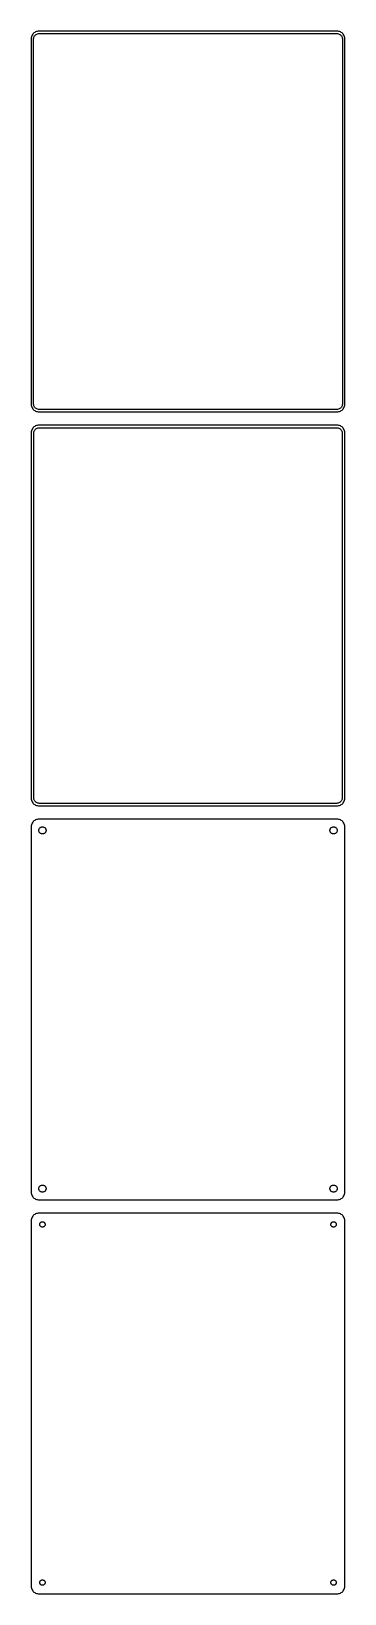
# Model space of a CAD drawing. Header units: metres. Extents: x -105 to 105, y 665 to 1711.
import ezdxf

# ---------------------------------------------------------------- set-up
doc = ezdxf.new("R2010")
doc.units = ezdxf.units.M

msp = doc.modelspace()

# ---------------------------------------------------------------- linework, layer by layer
for p, q in [((-104.961, 1707.13), (-105, 1706.5)), ((-104.843, 1707.74), (-104.961, 1707.13)), ((-104.649, 1708.34), (-104.843, 1707.74)), ((-104.382, 1708.91), (-104.649, 1708.34)), ((-104.045, 1709.44), (-104.382, 1708.91)), ((-103.645, 1709.92), (-104.045, 1709.44)), ((-103.187, 1710.35), (-103.645, 1709.92)), ((-103.468, 1706.5), (-103.374, 1706.99)), ((-103.374, 1706.99), (-103.219, 1707.47)), ((-103.219, 1707.47), (-103.005, 1707.93)), ((-102.679, 1710.72), (-103.187, 1710.35)), ((-103.005, 1707.93), (-102.736, 1708.35)), ((-102.736, 1708.35), (-102.416, 1708.74)), ((-102.129, 1711.02), (-102.679, 1710.72)), ((-102.416, 1708.74), (-102.05, 1709.08)), ((-101.545, 1711.26), (-102.129, 1711.02)), ((-102.05, 1709.08), (-101.643, 1709.38)), ((-101.643, 1709.38), (-101.203, 1709.62)), ((-100.937, 1711.41), (-101.545, 1711.26)), ((-101.203, 1709.62), (-100.736, 1709.8)), ((-100.314, 1711.49), (-100.937, 1711.41)), ((-100.736, 1709.8), (-100.25, 1709.93)), ((100.314, 1711.49), (-100.314, 1711.49)), ((-100.25, 1709.93), (-99.7512, 1709.99)), ((-99.7512, 1709.99), (99.7512, 1709.99)), ((99.7512, 1709.99), (100.25, 1709.93)), ((100.25, 1709.93), (100.736, 1709.8)), ((100.937, 1711.41), (100.314, 1711.49)), ((100.736, 1709.8), (101.203, 1709.62)), ((101.545, 1711.26), (100.937, 1711.41)), ((101.203, 1709.62), (101.643, 1709.38)), ((102.129, 1711.02), (101.545, 1711.26)), ((101.643, 1709.38), (102.05, 1709.08)), ((102.05, 1709.08), (102.416, 1708.74)), ((102.679, 1710.72), (102.129, 1711.02)), ((102.416, 1708.74), (102.736, 1708.35)), ((103.187, 1710.35), (102.679, 1710.72)), ((102.736, 1708.35), (103.005, 1707.93)), ((103.005, 1707.93), (103.219, 1707.47)), ((103.645, 1709.92), (103.187, 1710.35)), ((103.219, 1707.47), (103.374, 1706.99)), ((103.374, 1706.99), (103.468, 1706.5)), ((104.045, 1709.44), (103.645, 1709.92)), ((104.382, 1708.91), (104.045, 1709.44)), ((104.649, 1708.34), (104.382, 1708.91)), ((104.843, 1707.74), (104.649, 1708.34)), ((104.961, 1707.13), (104.843, 1707.74)), ((105, 1706.5), (104.961, 1707.13)), ((-105, 1706.5), (-105, 1461.5)), ((-103.5, 1706), (-103.468, 1706.5)), ((-103.5, 1462), (-103.5, 1706)), ((103.468, 1706.5), (103.5, 1706)), ((103.5, 1706), (103.5, 1462)), ((105, 1461.5), (105, 1706.5)), ((-105, 1461.5), (-104.961, 1460.87)), ((-104.961, 1460.87), (-104.843, 1460.26)), ((-104.843, 1460.26), (-104.649, 1459.66)), ((-104.649, 1459.66), (-104.382, 1459.09)), ((-104.382, 1459.09), (-104.045, 1458.56)), ((-104.045, 1458.56), (-103.645, 1458.08)), ((-103.645, 1458.08), (-103.187, 1457.65)), ((-103.468, 1461.5), (-103.5, 1462)), ((-103.374, 1461.01), (-103.468, 1461.5)), ((-103.219, 1460.53), (-103.374, 1461.01)), ((-103.005, 1460.07), (-103.219, 1460.53)), ((-103.187, 1457.65), (-102.679, 1457.28)), ((-102.736, 1459.65), (-103.005, 1460.07)), ((-102.416, 1459.26), (-102.736, 1459.65)), ((-102.679, 1457.28), (-102.129, 1456.98)), ((-102.05, 1458.92), (-102.416, 1459.26)), ((-102.129, 1456.98), (-101.545, 1456.74)), ((-101.643, 1458.62), (-102.05, 1458.92)), ((-101.203, 1458.38), (-101.643, 1458.62)), ((-101.545, 1456.74), (-100.937, 1456.59)), ((-100.736, 1458.2), (-101.203, 1458.38)), ((-100.937, 1456.59), (-100.314, 1456.51)), ((-100.25, 1458.07), (-100.736, 1458.2)), ((-100.314, 1456.51), (100.314, 1456.51)), ((-99.7512, 1458.01), (-100.25, 1458.07)), ((99.7512, 1458.01), (-99.7512, 1458.01)), ((100.25, 1458.07), (99.7512, 1458.01)), ((100.736, 1458.2), (100.25, 1458.07)), ((100.314, 1456.51), (100.937, 1456.59)), ((101.203, 1458.38), (100.736, 1458.2)), ((100.937, 1456.59), (101.545, 1456.74)), ((101.643, 1458.62), (101.203, 1458.38)), ((101.545, 1456.74), (102.129, 1456.98)), ((102.05, 1458.92), (101.643, 1458.62)), ((102.416, 1459.26), (102.05, 1458.92)), ((102.129, 1456.98), (102.679, 1457.28)), ((102.736, 1459.65), (102.416, 1459.26)), ((102.679, 1457.28), (103.187, 1457.65)), ((103.005, 1460.07), (102.736, 1459.65)), ((103.219, 1460.53), (103.005, 1460.07)), ((103.187, 1457.65), (103.645, 1458.08)), ((103.374, 1461.01), (103.219, 1460.53)), ((103.468, 1461.5), (103.374, 1461.01)), ((103.5, 1462), (103.468, 1461.5)), ((103.645, 1458.08), (104.045, 1458.56)), ((104.045, 1458.56), (104.382, 1459.09)), ((104.382, 1459.09), (104.649, 1459.66)), ((104.649, 1459.66), (104.843, 1460.26)), ((104.843, 1460.26), (104.961, 1460.87)), ((104.961, 1460.87), (105, 1461.5)), ((-104.382, 1444.91), (-104.649, 1444.34)), ((-104.045, 1445.44), (-104.382, 1444.91)), ((-103.645, 1445.92), (-104.045, 1445.44)), ((-103.187, 1446.35), (-103.645, 1445.92)), ((-102.679, 1446.72), (-103.187, 1446.35)), ((-102.129, 1447.02), (-102.679, 1446.72)), ((-102.323, 1444.65), (-101.969, 1444.98)), ((-101.545, 1447.26), (-102.129, 1447.02)), ((-101.969, 1444.98), (-101.575, 1445.27)), ((-101.575, 1445.27), (-101.149, 1445.5)), ((-100.937, 1447.41), (-101.545, 1447.26)), ((-101.149, 1445.5), (-100.697, 1445.68)), ((-100.314, 1447.49), (-100.937, 1447.41)), ((-100.697, 1445.68), (-100.226, 1445.8)), ((100.314, 1447.49), (-100.314, 1447.49)), ((-100.226, 1445.8), (-99.7432, 1445.86)), ((-99.7432, 1445.86), (99.7432, 1445.86)), ((99.7432, 1445.86), (100.226, 1445.8)), ((100.226, 1445.8), (100.697, 1445.68)), ((100.937, 1447.41), (100.314, 1447.49)), ((100.697, 1445.68), (101.149, 1445.5)), ((101.545, 1447.26), (100.937, 1447.41)), ((101.149, 1445.5), (101.575, 1445.27)), ((102.129, 1447.02), (101.545, 1447.26)), ((101.575, 1445.27), (101.969, 1444.98)), ((101.969, 1444.98), (102.323, 1444.65)), ((102.679, 1446.72), (102.129, 1447.02)), ((103.187, 1446.35), (102.679, 1446.72)), ((103.645, 1445.92), (103.187, 1446.35)), ((104.045, 1445.44), (103.645, 1445.92)), ((104.382, 1444.91), (104.045, 1445.44)), ((104.649, 1444.34), (104.382, 1444.91)), ((-104.961, 1443.13), (-105, 1442.5)), ((-105, 1442.5), (-105, 1197.5)), ((-104.843, 1443.74), (-104.961, 1443.13)), ((-104.649, 1444.34), (-104.843, 1443.74)), ((-103.373, 1442), (-103.342, 1442.49)), ((-103.373, 1198), (-103.373, 1442)), ((-103.342, 1442.49), (-103.251, 1442.96)), ((-103.251, 1442.96), (-103.101, 1443.43)), ((-103.101, 1443.43), (-102.894, 1443.87)), ((-102.894, 1443.87), (-102.633, 1444.28)), ((-102.633, 1444.28), (-102.323, 1444.65)), ((102.323, 1444.65), (102.633, 1444.28)), ((102.633, 1444.28), (102.894, 1443.87)), ((102.894, 1443.87), (103.101, 1443.43)), ((103.101, 1443.43), (103.251, 1442.96)), ((103.251, 1442.96), (103.342, 1442.49)), ((103.342, 1442.49), (103.373, 1442)), ((103.373, 1442), (103.373, 1198)), ((104.843, 1443.74), (104.649, 1444.34)), ((104.961, 1443.13), (104.843, 1443.74)), ((105, 1442.5), (104.961, 1443.13)), ((105, 1197.5), (105, 1442.5)), ((-105, 1197.5), (-104.961, 1196.87)), ((-104.961, 1196.87), (-104.843, 1196.26)), ((-104.843, 1196.26), (-104.649, 1195.66)), ((-104.649, 1195.66), (-104.382, 1195.09)), ((-104.382, 1195.09), (-104.045, 1194.56)), ((-104.045, 1194.56), (-103.645, 1194.08)), ((-103.645, 1194.08), (-103.187, 1193.65)), ((-103.342, 1197.51), (-103.373, 1198)), ((-103.251, 1197.04), (-103.342, 1197.51)), ((-103.101, 1196.57), (-103.251, 1197.04)), ((-103.187, 1193.65), (-102.679, 1193.28)), ((-102.894, 1196.13), (-103.101, 1196.57)), ((-102.633, 1195.72), (-102.894, 1196.13)), ((-102.323, 1195.35), (-102.633, 1195.72)), ((-101.969, 1195.02), (-102.323, 1195.35)), ((-101.575, 1194.73), (-101.969, 1195.02)), ((-101.149, 1194.5), (-101.575, 1194.73)), ((-100.697, 1194.32), (-101.149, 1194.5)), ((-100.226, 1194.2), (-100.697, 1194.32)), ((-99.7432, 1194.14), (-100.226, 1194.2)), ((99.7432, 1194.14), (-99.7432, 1194.14)), ((100.226, 1194.2), (99.7432, 1194.14)), ((100.697, 1194.32), (100.226, 1194.2)), ((101.149, 1194.5), (100.697, 1194.32)), ((101.575, 1194.73), (101.149, 1194.5)), ((101.969, 1195.02), (101.575, 1194.73)), ((102.323, 1195.35), (101.969, 1195.02)), ((102.633, 1195.72), (102.323, 1195.35)), ((102.894, 1196.13), (102.633, 1195.72)), ((102.679, 1193.28), (103.187, 1193.65)), ((103.101, 1196.57), (102.894, 1196.13)), ((103.251, 1197.04), (103.101, 1196.57)), ((103.187, 1193.65), (103.645, 1194.08)), ((103.342, 1197.51), (103.251, 1197.04)), ((103.373, 1198), (103.342, 1197.51)), ((103.645, 1194.08), (104.045, 1194.56)), ((104.045, 1194.56), (104.382, 1195.09)), ((104.382, 1195.09), (104.649, 1195.66)), ((104.649, 1195.66), (104.843, 1196.26)), ((104.843, 1196.26), (104.961, 1196.87)), ((104.961, 1196.87), (105, 1197.5)), ((-102.679, 1193.28), (-102.129, 1192.98)), ((-102.129, 1192.98), (-101.545, 1192.74)), ((-101.545, 1183.26), (-102.129, 1183.02)), ((-101.545, 1192.74), (-100.937, 1192.59)), ((-100.937, 1183.41), (-101.545, 1183.26)), ((-100.937, 1192.59), (-100.314, 1192.51)), ((-100.314, 1183.49), (-100.937, 1183.41)), ((-100.314, 1192.51), (100.314, 1192.51)), ((100.314, 1183.49), (-100.314, 1183.49)), ((100.314, 1192.51), (100.937, 1192.59)), ((100.937, 1183.41), (100.314, 1183.49)), ((100.937, 1192.59), (101.545, 1192.74)), ((101.545, 1183.26), (100.937, 1183.41)), ((101.545, 1192.74), (102.129, 1192.98)), ((102.129, 1183.02), (101.545, 1183.26)), ((102.129, 1192.98), (102.679, 1193.28)), ((-104.961, 1179.13), (-105, 1178.5)), ((-105, 1178.5), (-105, 933.5)), ((-104.843, 1179.74), (-104.961, 1179.13)), ((-104.649, 1180.34), (-104.843, 1179.74)), ((-104.382, 1180.91), (-104.649, 1180.34)), ((-104.045, 1181.44), (-104.382, 1180.91)), ((-103.645, 1181.92), (-104.045, 1181.44)), ((-103.187, 1182.35), (-103.645, 1181.92)), ((-102.679, 1182.72), (-103.187, 1182.35)), ((-102.129, 1183.02), (-102.679, 1182.72)), ((-99.9, 1176), (-99.8811, 1176.3)), ((-99.8811, 1175.7), (-99.9, 1176)), ((-99.8811, 1176.3), (-99.8246, 1176.6)), ((-99.8246, 1175.4), (-99.8811, 1175.7)), ((-99.8246, 1176.6), (-99.7315, 1176.88)), ((-99.7315, 1175.12), (-99.8246, 1175.4)), ((-99.7315, 1176.88), (-99.6031, 1177.16)), ((-99.6031, 1174.84), (-99.7315, 1175.12)), ((-99.6031, 1177.16), (-99.4416, 1177.41)), ((-99.4416, 1174.59), (-99.6031, 1174.84)), ((-99.4416, 1177.41), (-99.2495, 1177.64)), ((-99.2495, 1174.36), (-99.4416, 1174.59)), ((-99.2495, 1177.64), (-99.0298, 1177.85)), ((-99.0298, 1174.15), (-99.2495, 1174.36)), ((-99.0298, 1177.85), (-98.786, 1178.03)), ((-98.786, 1173.97), (-99.0298, 1174.15)), ((-98.786, 1178.03), (-98.5219, 1178.17)), ((-98.5219, 1173.83), (-98.786, 1173.97)), ((-98.5219, 1178.17), (-98.2416, 1178.28)), ((-98.2416, 1173.72), (-98.5219, 1173.83)), ((-98.2416, 1178.28), (-97.9497, 1178.36)), ((-97.9497, 1173.64), (-98.2416, 1173.72)), ((-97.9497, 1178.36), (-97.6507, 1178.4)), ((-97.6507, 1173.6), (-97.9497, 1173.64)), ((-97.6507, 1178.4), (-97.3493, 1178.4)), ((-97.3493, 1173.6), (-97.6507, 1173.6)), ((-97.3493, 1178.4), (-97.0503, 1178.36)), ((-97.0503, 1173.64), (-97.3493, 1173.6)), ((-97.0503, 1178.36), (-96.7584, 1178.28)), ((-96.7584, 1173.72), (-97.0503, 1173.64)), ((-96.7584, 1178.28), (-96.4781, 1178.17)), ((-96.4781, 1173.83), (-96.7584, 1173.72)), ((-96.4781, 1178.17), (-96.214, 1178.03)), ((-96.214, 1173.97), (-96.4781, 1173.83)), ((-96.214, 1178.03), (-95.9702, 1177.85)), ((-95.9702, 1174.15), (-96.214, 1173.97)), ((-95.9702, 1177.85), (-95.7505, 1177.64)), ((-95.7505, 1174.36), (-95.9702, 1174.15)), ((-95.7505, 1177.64), (-95.5583, 1177.41)), ((-95.5583, 1174.59), (-95.7505, 1174.36)), ((-95.5583, 1177.41), (-95.3969, 1177.16)), ((-95.3969, 1174.84), (-95.5583, 1174.59)), ((-95.3969, 1177.16), (-95.2685, 1176.88)), ((-95.2685, 1175.12), (-95.3969, 1174.84)), ((-95.2685, 1176.88), (-95.1754, 1176.6)), ((-95.1754, 1175.4), (-95.2685, 1175.12)), ((-95.1754, 1176.6), (-95.1189, 1176.3)), ((-95.1189, 1175.7), (-95.1754, 1175.4)), ((-95.1189, 1176.3), (-95.1, 1176)), ((-95.1, 1176), (-95.1189, 1175.7)), ((95.1, 1176), (95.1189, 1176.3)), ((95.1189, 1175.7), (95.1, 1176)), ((95.1189, 1176.3), (95.1754, 1176.6)), ((95.1754, 1175.4), (95.1189, 1175.7)), ((95.1754, 1176.6), (95.2685, 1176.88)), ((95.2685, 1175.12), (95.1754, 1175.4)), ((95.2685, 1176.88), (95.3969, 1177.16)), ((95.3969, 1174.84), (95.2685, 1175.12)), ((95.3969, 1177.16), (95.5583, 1177.41)), ((95.5583, 1174.59), (95.3969, 1174.84)), ((95.5583, 1177.41), (95.7505, 1177.64)), ((95.7505, 1174.36), (95.5583, 1174.59)), ((95.7505, 1177.64), (95.9702, 1177.85)), ((95.9702, 1174.15), (95.7505, 1174.36)), ((95.9702, 1177.85), (96.214, 1178.03)), ((96.214, 1173.97), (95.9702, 1174.15)), ((96.214, 1178.03), (96.4781, 1178.17)), ((96.4781, 1173.83), (96.214, 1173.97)), ((96.4781, 1178.17), (96.7584, 1178.28)), ((96.7584, 1173.72), (96.4781, 1173.83)), ((96.7584, 1178.28), (97.0503, 1178.36)), ((97.0503, 1173.64), (96.7584, 1173.72)), ((97.0503, 1178.36), (97.3493, 1178.4)), ((97.3493, 1173.6), (97.0503, 1173.64)), ((97.3493, 1178.4), (97.6507, 1178.4)), ((97.6507, 1173.6), (97.3493, 1173.6)), ((97.6507, 1178.4), (97.9497, 1178.36)), ((97.9497, 1173.64), (97.6507, 1173.6)), ((97.9497, 1178.36), (98.2416, 1178.28)), ((98.2416, 1173.72), (97.9497, 1173.64)), ((98.2416, 1178.28), (98.5219, 1178.17)), ((98.5219, 1173.83), (98.2416, 1173.72)), ((98.5219, 1178.17), (98.786, 1178.03)), ((98.786, 1173.97), (98.5219, 1173.83)), ((98.786, 1178.03), (99.0298, 1177.85)), ((99.0298, 1174.15), (98.786, 1173.97)), ((99.0298, 1177.85), (99.2495, 1177.64)), ((99.2495, 1174.36), (99.0298, 1174.15)), ((99.2495, 1177.64), (99.4416, 1177.41)), ((99.4416, 1174.59), (99.2495, 1174.36)), ((99.4416, 1177.41), (99.6031, 1177.16)), ((99.6031, 1174.84), (99.4416, 1174.59)), ((99.6031, 1177.16), (99.7315, 1176.88)), ((99.7315, 1175.12), (99.6031, 1174.84)), ((99.7315, 1176.88), (99.8246, 1176.6)), ((99.8246, 1175.4), (99.7315, 1175.12)), ((99.8246, 1176.6), (99.8811, 1176.3)), ((99.8811, 1175.7), (99.8246, 1175.4)), ((99.8811, 1176.3), (99.9, 1176)), ((99.9, 1176), (99.8811, 1175.7)), ((102.679, 1182.72), (102.129, 1183.02)), ((103.187, 1182.35), (102.679, 1182.72)), ((103.645, 1181.92), (103.187, 1182.35)), ((104.045, 1181.44), (103.645, 1181.92)), ((104.382, 1180.91), (104.045, 1181.44)), ((104.649, 1180.34), (104.382, 1180.91)), ((104.843, 1179.74), (104.649, 1180.34)), ((104.961, 1179.13), (104.843, 1179.74)), ((105, 1178.5), (104.961, 1179.13)), ((105, 933.5), (105, 1178.5)), ((-105, 933.5), (-104.961, 932.873)), ((-104.961, 932.873), (-104.843, 932.257)), ((-104.843, 932.257), (-104.649, 931.659)), ((-99.9, 936), (-99.8811, 936.301)), ((-99.8811, 935.699), (-99.9, 936)), ((-99.8811, 936.301), (-99.8246, 936.597)), ((-99.8246, 935.403), (-99.8811, 935.699)), ((-99.8246, 936.597), (-99.7315, 936.883)), ((-99.7315, 935.117), (-99.8246, 935.403)), ((-99.7315, 936.883), (-99.6031, 937.156)), ((-99.6031, 934.844), (-99.7315, 935.117)), ((-99.6031, 937.156), (-99.4416, 937.411)), ((-99.4416, 934.589), (-99.6031, 934.844)), ((-99.4416, 937.411), (-99.2495, 937.643)), ((-99.2495, 934.357), (-99.4416, 934.589)), ((-99.2495, 937.643), (-99.0298, 937.849)), ((-99.0298, 934.151), (-99.2495, 934.357)), ((-99.0298, 937.849), (-98.786, 938.026)), ((-98.786, 933.974), (-99.0298, 934.151)), ((-98.786, 938.026), (-98.5219, 938.172)), ((-98.5219, 933.828), (-98.786, 933.974)), ((-98.5219, 938.172), (-98.2416, 938.283)), ((-98.2416, 933.717), (-98.5219, 933.828)), ((-98.2416, 938.283), (-97.9497, 938.357)), ((-97.9497, 933.643), (-98.2416, 933.717)), ((-97.9497, 938.357), (-97.6507, 938.395)), ((-97.6507, 933.605), (-97.9497, 933.643)), ((-97.6507, 938.395), (-97.3493, 938.395)), ((-97.3493, 933.605), (-97.6507, 933.605)), ((-97.3493, 938.395), (-97.0503, 938.357)), ((-97.0503, 933.643), (-97.3493, 933.605)), ((-97.0503, 938.357), (-96.7584, 938.283)), ((-96.7584, 933.717), (-97.0503, 933.643)), ((-96.7584, 938.283), (-96.4781, 938.172)), ((-96.4781, 933.828), (-96.7584, 933.717)), ((-96.4781, 938.172), (-96.214, 938.026)), ((-96.214, 933.974), (-96.4781, 933.828)), ((-96.214, 938.026), (-95.9702, 937.849)), ((-95.9702, 934.151), (-96.214, 933.974)), ((-95.9702, 937.849), (-95.7505, 937.643)), ((-95.7505, 934.357), (-95.9702, 934.151)), ((-95.7505, 937.643), (-95.5583, 937.411)), ((-95.5583, 934.589), (-95.7505, 934.357)), ((-95.5583, 937.411), (-95.3969, 937.156)), ((-95.3969, 934.844), (-95.5583, 934.589)), ((-95.3969, 937.156), (-95.2685, 936.883)), ((-95.2685, 935.117), (-95.3969, 934.844)), ((-95.2685, 936.883), (-95.1754, 936.597)), ((-95.1754, 935.403), (-95.2685, 935.117)), ((-95.1754, 936.597), (-95.1189, 936.301)), ((-95.1189, 935.699), (-95.1754, 935.403)), ((-95.1189, 936.301), (-95.1, 936)), ((-95.1, 936), (-95.1189, 935.699)), ((95.1, 936), (95.1189, 936.301)), ((95.1189, 935.699), (95.1, 936)), ((95.1189, 936.301), (95.1754, 936.597)), ((95.1754, 935.403), (95.1189, 935.699)), ((95.1754, 936.597), (95.2685, 936.883)), ((95.2685, 935.117), (95.1754, 935.403)), ((95.2685, 936.883), (95.3969, 937.156)), ((95.3969, 934.844), (95.2685, 935.117)), ((95.3969, 937.156), (95.5583, 937.411)), ((95.5583, 934.589), (95.3969, 934.844)), ((95.5583, 937.411), (95.7505, 937.643)), ((95.7505, 934.357), (95.5583, 934.589)), ((95.7505, 937.643), (95.9702, 937.849)), ((95.9702, 934.151), (95.7505, 934.357)), ((95.9702, 937.849), (96.214, 938.026)), ((96.214, 933.974), (95.9702, 934.151)), ((96.214, 938.026), (96.4781, 938.172)), ((96.4781, 933.828), (96.214, 933.974)), ((96.4781, 938.172), (96.7584, 938.283)), ((96.7584, 933.717), (96.4781, 933.828)), ((96.7584, 938.283), (97.0503, 938.357)), ((97.0503, 933.643), (96.7584, 933.717)), ((97.0503, 938.357), (97.3493, 938.395)), ((97.3493, 933.605), (97.0503, 933.643)), ((97.3493, 938.395), (97.6507, 938.395)), ((97.6507, 933.605), (97.3493, 933.605)), ((97.6507, 938.395), (97.9497, 938.357)), ((97.9497, 933.643), (97.6507, 933.605)), ((97.9497, 938.357), (98.2416, 938.283)), ((98.2416, 933.717), (97.9497, 933.643)), ((98.2416, 938.283), (98.5219, 938.172)), ((98.5219, 933.828), (98.2416, 933.717)), ((98.5219, 938.172), (98.786, 938.026)), ((98.786, 933.974), (98.5219, 933.828)), ((98.786, 938.026), (99.0298, 937.849)), ((99.0298, 934.151), (98.786, 933.974)), ((99.0298, 937.849), (99.2495, 937.643)), ((99.2495, 934.357), (99.0298, 934.151)), ((99.2495, 937.643), (99.4416, 937.411)), ((99.4416, 934.589), (99.2495, 934.357)), ((99.4416, 937.411), (99.6031, 937.156)), ((99.6031, 934.844), (99.4416, 934.589)), ((99.6031, 937.156), (99.7315, 936.883)), ((99.7315, 935.117), (99.6031, 934.844)), ((99.7315, 936.883), (99.8246, 936.597)), ((99.8246, 935.403), (99.7315, 935.117)), ((99.8246, 936.597), (99.8811, 936.301)), ((99.8811, 935.699), (99.8246, 935.403)), ((99.8811, 936.301), (99.9, 936)), ((99.9, 936), (99.8811, 935.699)), ((104.649, 931.659), (104.843, 932.257)), ((104.843, 932.257), (104.961, 932.873)), ((104.961, 932.873), (105, 933.5)), ((-104.649, 931.659), (-104.382, 931.091)), ((-104.382, 931.091), (-104.045, 930.561)), ((-104.045, 930.561), (-103.645, 930.077)), ((-103.645, 930.077), (-103.187, 929.647)), ((-103.187, 929.647), (-102.679, 929.278)), ((-102.679, 929.278), (-102.129, 928.976)), ((-102.129, 928.976), (-101.545, 928.745)), ((-101.545, 928.745), (-100.937, 928.589)), ((-100.937, 928.589), (-100.314, 928.51)), ((-100.314, 928.51), (100.314, 928.51)), ((100.314, 928.51), (100.937, 928.589)), ((100.937, 928.589), (101.545, 928.745)), ((101.545, 928.745), (102.129, 928.976)), ((102.129, 928.976), (102.679, 929.278)), ((102.679, 929.278), (103.187, 929.647)), ((103.187, 929.647), (103.645, 930.077)), ((103.645, 930.077), (104.045, 930.561)), ((104.045, 930.561), (104.382, 931.091)), ((104.382, 931.091), (104.649, 931.659)), ((-104.961, 915.127), (-105, 914.5)), ((-105, 914.5), (-105, 669.5)), ((-104.843, 915.743), (-104.961, 915.127)), ((-104.649, 916.341), (-104.843, 915.743)), ((-104.382, 916.909), (-104.649, 916.341)), ((-104.045, 917.439), (-104.382, 916.909)), ((-103.645, 917.923), (-104.045, 917.439)), ((-103.187, 918.353), (-103.645, 917.923)), ((-102.679, 918.722), (-103.187, 918.353)), ((-102.129, 919.024), (-102.679, 918.722)), ((-101.545, 919.255), (-102.129, 919.024)), ((-100.937, 919.411), (-101.545, 919.255)), ((-100.314, 919.49), (-100.937, 919.411)), ((100.314, 919.49), (-100.314, 919.49)), ((-99.3, 912), (-99.2858, 912.226)), ((-99.2858, 911.774), (-99.3, 912)), ((-99.2858, 912.226), (-99.2434, 912.448)), ((-99.2434, 911.552), (-99.2858, 911.774)), ((-99.2434, 912.448), (-99.1736, 912.663)), ((-99.1736, 911.337), (-99.2434, 911.552)), ((-99.1736, 912.663), (-99.0773, 912.867)), ((-99.0773, 911.133), (-99.1736, 911.337)), ((-99.0773, 912.867), (-98.9562, 913.058)), ((-98.9562, 910.942), (-99.0773, 911.133)), ((-98.9562, 913.058), (-98.8121, 913.232)), ((-98.8121, 910.768), (-98.9562, 910.942)), ((-98.8121, 913.232), (-98.6474, 913.387)), ((-98.6474, 913.387), (-98.4645, 913.52)), ((-98.4645, 913.52), (-98.2664, 913.629)), ((-98.2664, 913.629), (-98.0562, 913.712)), ((-98.0562, 913.712), (-97.8373, 913.768)), ((-97.8373, 913.768), (-97.613, 913.796)), ((-97.613, 913.796), (-97.387, 913.796)), ((-97.387, 913.796), (-97.1627, 913.768)), ((-97.1627, 913.768), (-96.9438, 913.712)), ((-96.9438, 913.712), (-96.7336, 913.629)), ((-96.7336, 913.629), (-96.5355, 913.52)), ((-96.5355, 913.52), (-96.3526, 913.387)), ((-96.3526, 913.387), (-96.1879, 913.232)), ((-96.1879, 913.232), (-96.0438, 913.058)), ((-96.0438, 910.942), (-96.1879, 910.768)), ((-96.0438, 913.058), (-95.9226, 912.867)), ((-95.9226, 911.133), (-96.0438, 910.942)), ((-95.9226, 912.867), (-95.8264, 912.663)), ((-95.8264, 911.337), (-95.9226, 911.133)), ((-95.8264, 912.663), (-95.7565, 912.448)), ((-95.7565, 911.552), (-95.8264, 911.337)), ((-95.7565, 912.448), (-95.7142, 912.226)), ((-95.7142, 911.774), (-95.7565, 911.552)), ((-95.7142, 912.226), (-95.7, 912)), ((-95.7, 912), (-95.7142, 911.774)), ((95.7, 912), (95.7142, 912.226)), ((95.7142, 911.774), (95.7, 912)), ((95.7142, 912.226), (95.7565, 912.448)), ((95.7565, 911.552), (95.7142, 911.774)), ((95.7565, 912.448), (95.8264, 912.663)), ((95.8264, 911.337), (95.7565, 911.552)), ((95.8264, 912.663), (95.9226, 912.867)), ((95.9226, 911.133), (95.8264, 911.337)), ((95.9226, 912.867), (96.0438, 913.058)), ((96.0438, 910.942), (95.9226, 911.133)), ((96.0438, 913.058), (96.1879, 913.232)), ((96.1879, 910.768), (96.0438, 910.942)), ((96.1879, 913.232), (96.3526, 913.387)), ((96.3526, 913.387), (96.5355, 913.52)), ((96.5355, 913.52), (96.7336, 913.629)), ((96.7336, 913.629), (96.9438, 913.712)), ((96.9438, 913.712), (97.1627, 913.768)), ((97.1627, 913.768), (97.387, 913.796)), ((97.387, 913.796), (97.613, 913.796)), ((97.613, 913.796), (97.8373, 913.768)), ((97.8373, 913.768), (98.0562, 913.712)), ((98.0562, 913.712), (98.2664, 913.629)), ((98.2664, 913.629), (98.4645, 913.52)), ((98.4645, 913.52), (98.6474, 913.387)), ((98.6474, 913.387), (98.8121, 913.232)), ((98.8121, 913.232), (98.9562, 913.058)), ((98.9562, 910.942), (98.8121, 910.768)), ((98.9562, 913.058), (99.0773, 912.867)), ((99.0773, 911.133), (98.9562, 910.942)), ((99.0773, 912.867), (99.1736, 912.663)), ((99.1736, 911.337), (99.0773, 911.133)), ((99.1736, 912.663), (99.2434, 912.448)), ((99.2434, 911.552), (99.1736, 911.337)), ((99.2434, 912.448), (99.2858, 912.226)), ((99.2858, 911.774), (99.2434, 911.552)), ((99.2858, 912.226), (99.3, 912)), ((99.3, 912), (99.2858, 911.774)), ((100.937, 919.411), (100.314, 919.49)), ((101.545, 919.255), (100.937, 919.411)), ((102.129, 919.024), (101.545, 919.255)), ((102.679, 918.722), (102.129, 919.024)), ((103.187, 918.353), (102.679, 918.722)), ((103.645, 917.923), (103.187, 918.353)), ((104.045, 917.439), (103.645, 917.923)), ((104.382, 916.909), (104.045, 917.439)), ((104.649, 916.341), (104.382, 916.909)), ((104.843, 915.743), (104.649, 916.341)), ((104.961, 915.127), (104.843, 915.743)), ((105, 914.5), (104.961, 915.127)), ((105, 669.5), (105, 914.5)), ((-98.6474, 910.613), (-98.8121, 910.768)), ((-98.4645, 910.48), (-98.6474, 910.613)), ((-98.2664, 910.371), (-98.4645, 910.48)), ((-98.0562, 910.288), (-98.2664, 910.371)), ((-97.8373, 910.232), (-98.0562, 910.288)), ((-97.613, 910.204), (-97.8373, 910.232)), ((-97.387, 910.204), (-97.613, 910.204)), ((-97.1627, 910.232), (-97.387, 910.204)), ((-96.9438, 910.288), (-97.1627, 910.232)), ((-96.7336, 910.371), (-96.9438, 910.288)), ((-96.5355, 910.48), (-96.7336, 910.371)), ((-96.3526, 910.613), (-96.5355, 910.48)), ((-96.1879, 910.768), (-96.3526, 910.613)), ((96.3526, 910.613), (96.1879, 910.768)), ((96.5355, 910.48), (96.3526, 910.613)), ((96.7336, 910.371), (96.5355, 910.48)), ((96.9438, 910.288), (96.7336, 910.371)), ((97.1627, 910.232), (96.9438, 910.288)), ((97.387, 910.204), (97.1627, 910.232)), ((97.613, 910.204), (97.387, 910.204)), ((97.8373, 910.232), (97.613, 910.204)), ((98.0562, 910.288), (97.8373, 910.232)), ((98.2664, 910.371), (98.0562, 910.288)), ((98.4645, 910.48), (98.2664, 910.371)), ((98.6474, 910.613), (98.4645, 910.48)), ((98.8121, 910.768), (98.6474, 910.613)), ((-99.3, 672), (-99.2858, 672.226)), ((-99.2858, 671.774), (-99.3, 672)), ((-99.2858, 672.226), (-99.2434, 672.448)), ((-99.2434, 671.552), (-99.2858, 671.774)), ((-99.2434, 672.448), (-99.1736, 672.663)), ((-99.1736, 671.337), (-99.2434, 671.552)), ((-99.1736, 672.663), (-99.0773, 672.867)), ((-99.0773, 671.133), (-99.1736, 671.337)), ((-99.0773, 672.867), (-98.9562, 673.058)), ((-98.9562, 670.942), (-99.0773, 671.133)), ((-98.9562, 673.058), (-98.8121, 673.232)), ((-98.8121, 670.768), (-98.9562, 670.942)), ((-98.8121, 673.232), (-98.6474, 673.387)), ((-98.6474, 670.613), (-98.8121, 670.768)), ((-98.6474, 673.387), (-98.4645, 673.52)), ((-98.4645, 670.48), (-98.6474, 670.613)), ((-98.4645, 673.52), (-98.2664, 673.629)), ((-98.2664, 670.371), (-98.4645, 670.48)), ((-98.2664, 673.629), (-98.0562, 673.712)), ((-98.0562, 670.288), (-98.2664, 670.371)), ((-98.0562, 673.712), (-97.8373, 673.768)), ((-97.8373, 670.232), (-98.0562, 670.288)), ((-97.8373, 673.768), (-97.613, 673.796)), ((-97.613, 670.204), (-97.8373, 670.232)), ((-97.613, 673.796), (-97.387, 673.796)), ((-97.387, 670.204), (-97.613, 670.204)), ((-97.387, 673.796), (-97.1627, 673.768)), ((-97.1627, 670.232), (-97.387, 670.204)), ((-97.1627, 673.768), (-96.9438, 673.712)), ((-96.9438, 670.288), (-97.1627, 670.232)), ((-96.9438, 673.712), (-96.7336, 673.629)), ((-96.7336, 670.371), (-96.9438, 670.288)), ((-96.7336, 673.629), (-96.5355, 673.52)), ((-96.5355, 670.48), (-96.7336, 670.371)), ((-96.5355, 673.52), (-96.3526, 673.387)), ((-96.3526, 670.613), (-96.5355, 670.48)), ((-96.3526, 673.387), (-96.1879, 673.232)), ((-96.1879, 670.768), (-96.3526, 670.613)), ((-96.1879, 673.232), (-96.0438, 673.058)), ((-96.0438, 670.942), (-96.1879, 670.768)), ((-96.0438, 673.058), (-95.9226, 672.867)), ((-95.9226, 671.133), (-96.0438, 670.942)), ((-95.9226, 672.867), (-95.8264, 672.663)), ((-95.8264, 671.337), (-95.9226, 671.133)), ((-95.8264, 672.663), (-95.7565, 672.448)), ((-95.7565, 671.552), (-95.8264, 671.337)), ((-95.7565, 672.448), (-95.7142, 672.226)), ((-95.7142, 671.774), (-95.7565, 671.552)), ((-95.7142, 672.226), (-95.7, 672)), ((-95.7, 672), (-95.7142, 671.774)), ((95.7, 672), (95.7142, 672.226)), ((95.7142, 671.774), (95.7, 672)), ((95.7142, 672.226), (95.7565, 672.448)), ((95.7565, 671.552), (95.7142, 671.774)), ((95.7565, 672.448), (95.8264, 672.663)), ((95.8264, 671.337), (95.7565, 671.552)), ((95.8264, 672.663), (95.9226, 672.867)), ((95.9226, 671.133), (95.8264, 671.337)), ((95.9226, 672.867), (96.0438, 673.058)), ((96.0438, 670.942), (95.9226, 671.133)), ((96.0438, 673.058), (96.1879, 673.232)), ((96.1879, 670.768), (96.0438, 670.942)), ((96.1879, 673.232), (96.3526, 673.387)), ((96.3526, 670.613), (96.1879, 670.768)), ((96.3526, 673.387), (96.5355, 673.52)), ((96.5355, 670.48), (96.3526, 670.613)), ((96.5355, 673.52), (96.7336, 673.629)), ((96.7336, 670.371), (96.5355, 670.48)), ((96.7336, 673.629), (96.9438, 673.712)), ((96.9438, 670.288), (96.7336, 670.371)), ((96.9438, 673.712), (97.1627, 673.768)), ((97.1627, 670.232), (96.9438, 670.288)), ((97.1627, 673.768), (97.387, 673.796)), ((97.387, 670.204), (97.1627, 670.232)), ((97.387, 673.796), (97.613, 673.796)), ((97.613, 670.204), (97.387, 670.204)), ((97.613, 673.796), (97.8373, 673.768)), ((97.8373, 670.232), (97.613, 670.204)), ((97.8373, 673.768), (98.0562, 673.712)), ((98.0562, 670.288), (97.8373, 670.232)), ((98.0562, 673.712), (98.2664, 673.629)), ((98.2664, 670.371), (98.0562, 670.288)), ((98.2664, 673.629), (98.4645, 673.52)), ((98.4645, 670.48), (98.2664, 670.371)), ((98.4645, 673.52), (98.6474, 673.387)), ((98.6474, 670.613), (98.4645, 670.48)), ((98.6474, 673.387), (98.8121, 673.232)), ((98.8121, 670.768), (98.6474, 670.613)), ((98.8121, 673.232), (98.9562, 673.058)), ((98.9562, 670.942), (98.8121, 670.768)), ((98.9562, 673.058), (99.0773, 672.867)), ((99.0773, 671.133), (98.9562, 670.942)), ((99.0773, 672.867), (99.1736, 672.663)), ((99.1736, 671.337), (99.0773, 671.133)), ((99.1736, 672.663), (99.2434, 672.448)), ((99.2434, 671.552), (99.1736, 671.337)), ((99.2434, 672.448), (99.2858, 672.226)), ((99.2858, 671.774), (99.2434, 671.552)), ((99.2858, 672.226), (99.3, 672)), ((99.3, 672), (99.2858, 671.774)), ((-105, 669.5), (-104.961, 668.873)), ((-104.961, 668.873), (-104.843, 668.257)), ((-104.843, 668.257), (-104.649, 667.659)), ((-104.649, 667.659), (-104.382, 667.091)), ((-104.382, 667.091), (-104.045, 666.561)), ((-104.045, 666.561), (-103.645, 666.077)), ((-103.645, 666.077), (-103.187, 665.647)), ((-103.187, 665.647), (-102.679, 665.278)), ((-102.679, 665.278), (-102.129, 664.976)), ((-102.129, 664.976), (-101.545, 664.745)), ((-101.545, 664.745), (-100.937, 664.589)), ((-100.937, 664.589), (-100.314, 664.51)), ((-100.314, 664.51), (100.314, 664.51)), ((100.314, 664.51), (100.937, 664.589)), ((100.937, 664.589), (101.545, 664.745)), ((101.545, 664.745), (102.129, 664.976)), ((102.129, 664.976), (102.679, 665.278)), ((102.679, 665.278), (103.187, 665.647)), ((103.187, 665.647), (103.645, 666.077)), ((103.645, 666.077), (104.045, 666.561)), ((104.045, 666.561), (104.382, 667.091)), ((104.382, 667.091), (104.649, 667.659)), ((104.649, 667.659), (104.843, 668.257)), ((104.843, 668.257), (104.961, 668.873)), ((104.961, 668.873), (105, 669.5))]:
    msp.add_line(p, q)

doc.saveas('drawing.dxf')
